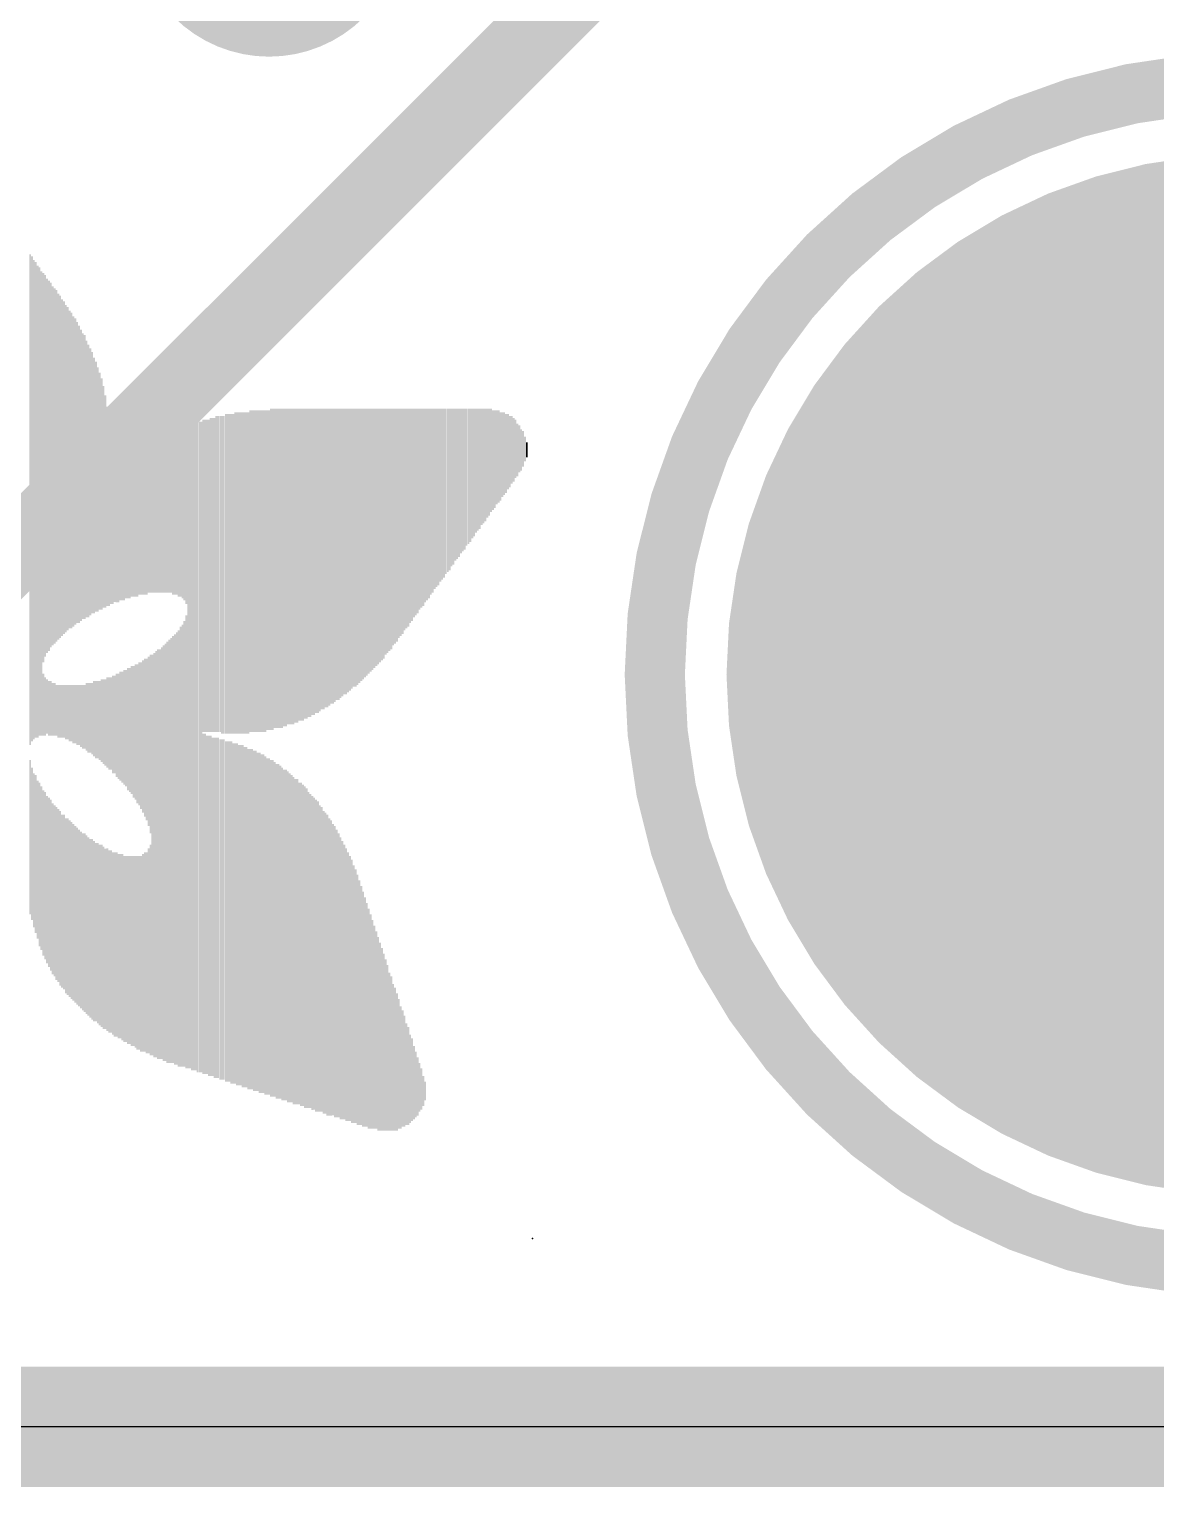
# Model space of a CAD drawing. Extents: x -22.4 to 30.9, y -9.3 to 32.7.
# Drawn here: x 15.573 to 19.376, y -1.6 to 3.323 of the extents above; entities that cross this region are included whole.
import ezdxf

# ---------------------------------------------------------------- set-up
doc = ezdxf.new("R2010")
doc.units = 0
for name, color, linetype in [('1', 12, 'CONTINUOUS'), ('16', 132, 'CONTINUOUS'), ('17', 110, 'CONTINUOUS'), ('18', 110, 'CONTINUOUS'), ('20', 53, 'CONTINUOUS'), ('21', 40, 'CONTINUOUS'), ('23', 40, 'CONTINUOUS'), ('47', 253, 'CONTINUOUS')]:
    doc.layers.add(name, color=color, linetype=linetype)

# ---------------------------------------------------------------- blocks, each defined once
blk = doc.blocks.new('ROUNDP')
at = {"const_width": 0.5}
blk.add_lwpolyline([(0, -0.25, 1), (0, 0.25, 1), (0, -0.25)], format="xyb", dxfattribs=at)
blk = doc.blocks.new('RECT')
blk.add_solid([(-0.5, -0.5), (0.5, -0.5), (-0.5, 0.5), (0.5, 0.5)])
blk = doc.blocks.new('ROUNDV')
at = {"const_width": 0.5}
blk.add_lwpolyline([(0, -0.25, 1), (0, 0.25, 1), (0, -0.25)], format="xyb", dxfattribs=at)

msp = doc.modelspace()

# ---------------------------------------------------------------- linework, layer by layer
at = {"layer": '1', "const_width": 0.254}
msp.add_lwpolyline([(18.796, 4.826), (15.367, 1.397)], dxfattribs=at)
at = {"layer": '16', "const_width": 0.4064}
msp.add_lwpolyline([(22.225, -1.397), (-5.715, -1.397)], dxfattribs=at)
at = {"layer": '20'}
msp.add_line((19.685, -1.397), (-3.175, -1.397), dxfattribs=at)
at = {"layer": '21', "const_width": 0.2032}
msp.add_lwpolyline([(19.685, -0.857, 1), (19.685, 3.143, 1), (19.685, -0.857)], format="xyb", dxfattribs=at)
at = {"layer": '23'}
msp.add_point((17.272, -0.762), dxfattribs=at)
at = {"layer": '47', "const_width": 0.13}
msp.add_lwpolyline([(17.3736, -1.397), (30.8298, -1.397)], dxfattribs=at)
at = {"layer": '47', "const_width": 0.065}
msp.add_lwpolyline([(17.3736, -1.3645, 1), (17.3736, -1.4295)], format="xyb", dxfattribs=at)

# ---------------------------------------------------------------- block references
at = {"layer": '17', "xscale": 3.516, "yscale": 3.516}
msp.add_blockref('ROUNDP', (19.685, 1.143), dxfattribs=at)
msp.add_blockref('ROUNDP', (19.685, 1.143), dxfattribs=at)
at = {"layer": '18', "xscale": 0.9064, "yscale": 0.9064}
msp.add_blockref('ROUNDV', (16.383, 3.683), dxfattribs=at)
msp.add_blockref('ROUNDV', (16.383, 3.683), dxfattribs=at)
at = {"layer": '21', "rotation": 90}
for p, xscale, yscale in [((15.5766, 1.7336), 1.6573, 0.0063), ((15.5829, 1.7368), 1.6383, 0.0064), ((15.5893, 1.7336), 1.6193, 0.0063), ((15.5956, 1.7336), 1.6065, 0.0064), ((15.602, 1.7272), 1.5938, 0.0063), ((15.6083, 1.7272), 1.5812, 0.0064), ((15.6147, 1.7208), 1.5685, 0.0063), ((15.621, 1.8415), 1.3144, 0.0064), ((15.6274, 1.8478), 1.2891, 0.0063), ((15.6337, 1.8478), 1.2637, 0.0064), ((15.6401, 1.8478), 1.2509, 0.0063), ((15.6464, 1.8511), 1.2319, 0.0064), ((15.6528, 1.8478), 1.2129, 0.0063), ((15.6591, 1.8478), 1.2001, 0.0064), ((15.6654, 1.8478), 1.1875, 0.0063), ((15.6718, 1.8447), 1.1684, 0.0064), ((15.6782, 1.8447), 1.1557, 0.0063), ((15.6845, 1.8415), 1.1366, 0.0064), ((15.6909, 1.8415), 1.124, 0.0063), ((15.6972, 1.8384), 1.1049, 0.0064), ((15.7035, 1.8383), 1.0922, 0.0063), ((15.7099, 1.8352), 1.0731, 0.0064), ((15.7163, 1.832), 1.0668, 0.0063), ((15.7226, 1.8288), 1.0478, 0.0064), ((15.729, 1.8288), 1.035, 0.0063), ((15.7353, 1.8256), 1.016, 0.0064), ((15.7416, 1.8193), 1.0033, 0.0063), ((15.748, 1.8161), 0.9842, 0.0064), ((15.7544, 1.8129), 0.9652, 0.0063), ((15.7607, 1.8098), 0.9589, 0.0064), ((15.7671, 1.8034), 0.9334, 0.0063), ((15.7734, 1.7971), 0.9207, 0.0064), ((15.7797, 1.9748), 0.5397, 0.0063), ((15.7861, 1.9748), 0.5143, 0.0064), ((15.7925, 1.9717), 0.4826, 0.0063), ((15.7988, 1.9748), 0.4509, 0.0064), ((15.8052, 1.9748), 0.4127, 0.0063), ((15.8115, 1.9748), 0.3747, 0.0064), ((15.8178, 1.9748), 0.3365, 0.0063), ((15.8242, 1.9717), 0.2921, 0.0064), ((15.8306, 1.9685), 0.235, 0.0063), ((15.8369, 1.9685), 0.1588, 0.0064), ((16.237, 1.4828), 1.0795, 0.0063), ((16.2433, 1.4828), 1.0795, 0.0064), ((16.2496, 1.4828), 1.0795, 0.0063), ((16.256, 1.4828), 1.0795, 0.0064), ((16.2624, 1.4828), 1.0795, 0.0063), ((16.2687, 1.4859), 1.0858, 0.0064), ((16.2751, 1.4859), 1.0858, 0.0063), ((16.2814, 1.4859), 1.0858, 0.0064), ((16.2877, 1.4859), 1.0858, 0.0063), ((16.2941, 1.4859), 1.0858, 0.0064), ((16.3005, 1.4859), 1.0858, 0.0063), ((16.3068, 1.4859), 1.0858, 0.0064), ((16.3132, 1.4859), 1.0858, 0.0063), ((16.3195, 1.4923), 1.0859, 0.0064), ((16.3258, 1.4923), 1.0859, 0.0063), ((16.3322, 1.4923), 1.0859, 0.0064), ((16.3386, 1.4923), 1.0859, 0.0063), ((16.3449, 1.4923), 1.0859, 0.0064), ((16.3513, 1.4923), 1.0859, 0.0063), ((16.3576, 1.4923), 1.0859, 0.0064), ((16.3639, 1.4923), 1.0859, 0.0063), ((16.3703, 1.4923), 1.0859, 0.0064), ((16.3767, 1.4955), 1.0795, 0.0063), ((16.383, 1.4955), 1.0795, 0.0064), ((16.3894, 1.4986), 1.0858, 0.0063), ((16.3957, 1.4986), 1.0858, 0.0064), ((16.402, 1.5018), 1.0795, 0.0063), ((16.4084, 1.5018), 1.0795, 0.0064), ((16.4148, 1.5018), 1.0795, 0.0063), ((16.4211, 1.5018), 1.0795, 0.0064), ((16.4275, 1.5018), 1.0795, 0.0063), ((16.4338, 1.505), 1.0731, 0.0064), ((16.4401, 1.505), 1.0731, 0.0063), ((16.4465, 1.5081), 1.0668, 0.0064), ((16.4529, 1.5081), 1.0668, 0.0063), ((16.4592, 1.5081), 1.0668, 0.0064), ((16.4656, 1.5081), 1.0668, 0.0063), ((16.4719, 1.5113), 1.0604, 0.0064), ((16.4782, 1.5113), 1.0604, 0.0063), ((16.4846, 1.5145), 1.0541, 0.0064), ((16.491, 1.5145), 1.0541, 0.0063), ((16.4973, 1.5145), 1.0541, 0.0064), ((16.5037, 1.5177), 1.0477, 0.0063), ((16.51, 1.5177), 1.0477, 0.0064), ((16.5163, 1.5208), 1.0414, 0.0063), ((16.5227, 1.5208), 1.0414, 0.0064), ((16.5291, 1.524), 1.035, 0.0063), ((16.5354, 1.524), 1.035, 0.0064), ((16.5418, 1.5272), 1.0287, 0.0063), ((16.5481, 1.5272), 1.0287, 0.0064), ((16.5544, 1.5304), 1.0223, 0.0063), ((16.5608, 1.5335), 1.016, 0.0064), ((16.5672, 1.5335), 1.016, 0.0063), ((16.5735, 1.5367), 1.0096, 0.0064), ((16.5799, 1.5367), 1.0096, 0.0063), ((16.5862, 1.5399), 1.0033, 0.0064), ((16.5925, 1.5431), 0.9969, 0.0063), ((16.5989, 1.5431), 0.9969, 0.0064), ((16.6053, 1.5462), 0.9906, 0.0063), ((16.6116, 1.5494), 0.9842, 0.0064), ((16.618, 1.5494), 0.9842, 0.0063), ((16.6243, 1.5526), 0.9779, 0.0064), ((16.6306, 1.5557), 0.9715, 0.0063), ((16.637, 1.5589), 0.9652, 0.0064), ((16.6434, 1.5589), 0.9652, 0.0063), ((16.6497, 1.5621), 0.9588, 0.0064), ((16.6561, 1.5653), 0.9525, 0.0063), ((16.6624, 1.5685), 0.9461, 0.0064), ((16.6687, 1.5716), 0.9398, 0.0063), ((16.6751, 1.5716), 0.9398, 0.0064), ((16.6815, 1.5748), 0.9334, 0.0063), ((16.6878, 1.578), 0.9271, 0.0064), ((16.6942, 1.5812), 0.9207, 0.0063), ((16.7005, 1.5843), 0.9144, 0.0064), ((16.7068, 1.5875), 0.908, 0.0063), ((16.7132, 1.5907), 0.9017, 0.0064), ((16.7196, 1.5938), 0.8953, 0.0063), ((16.7259, 1.597), 0.889, 0.0064), ((16.7323, 1.6002), 0.8826, 0.0063), ((16.7386, 1.6034), 0.8763, 0.0064), ((16.7449, 1.6066), 0.8699, 0.0063), ((16.7513, 1.6097), 0.8636, 0.0064), ((16.7577, 1.6129), 0.8572, 0.0063), ((16.764, 1.616), 0.8509, 0.0064), ((16.7704, 1.6193), 0.8445, 0.0063), ((16.7767, 1.6256), 0.8318, 0.0064), ((16.783, 1.6288), 0.8255, 0.0063), ((16.7894, 1.632), 0.8191, 0.0064), ((16.7958, 1.6351), 0.8128, 0.0063), ((16.8021, 1.6415), 0.8001, 0.0064), ((16.8085, 1.6447), 0.7937, 0.0063), ((16.8148, 1.6478), 0.7874, 0.0064), ((16.8211, 1.6542), 0.7747, 0.0063), ((16.8275, 1.6574), 0.7683, 0.0064), ((16.8339, 1.6605), 0.762, 0.0063), ((16.8402, 1.6669), 0.7493, 0.0064), ((16.8466, 1.6701), 0.7429, 0.0063), ((16.8529, 1.6732), 0.7366, 0.0064), ((16.8592, 1.6796), 0.7239, 0.0063), ((16.8656, 1.6828), 0.7175, 0.0064), ((16.872, 1.6891), 0.7048, 0.0063), ((16.8783, 1.6923), 0.6985, 0.0064), ((16.8847, 1.6955), 0.6921, 0.0063), ((16.891, 1.7018), 0.6794, 0.0064), ((16.8973, 1.705), 0.6731, 0.0063), ((16.9037, 1.7082), 0.6667, 0.0064), ((16.9101, 1.7145), 0.654, 0.0063), ((16.9164, 1.7177), 0.6477, 0.0064), ((16.9228, 1.7208), 0.6413, 0.0063), ((16.9291, 1.7272), 0.6286, 0.0064), ((16.9354, 1.7304), 0.6223, 0.0063), ((16.9418, 1.7367), 0.6096, 0.0064), ((16.9482, 1.7399), 0.6032, 0.0063), ((16.9545, 1.743), 0.5969, 0.0064), ((16.9609, 1.7494), 0.5842, 0.0063), ((16.9672, 1.7526), 0.5778, 0.0064), ((16.9735, 1.7558), 0.5715, 0.0063), ((16.9799, 1.7621), 0.5588, 0.0064), ((16.9863, 1.7653), 0.5524, 0.0063), ((16.9926, 1.7685), 0.5461, 0.0064), ((16.999, 1.7748), 0.5334, 0.0063), ((17.0053, 1.778), 0.527, 0.0064), ((17.0116, 1.7844), 0.5143, 0.0063), ((17.018, 1.7875), 0.508, 0.0064), ((17.0244, 1.7907), 0.5016, 0.0063), ((17.0307, 1.7971), 0.4889, 0.0064), ((17.0371, 1.8002), 0.4826, 0.0063), ((17.0434, 1.8034), 0.4762, 0.0064), ((17.0497, 1.8098), 0.4635, 0.0063), ((17.0561, 1.8129), 0.4572, 0.0064), ((17.0625, 1.8161), 0.4508, 0.0063), ((17.0688, 1.8225), 0.4381, 0.0064), ((17.0752, 1.8256), 0.4318, 0.0063), ((17.0815, 1.832), 0.4191, 0.0064), ((17.0878, 1.8352), 0.4127, 0.0063), ((17.0942, 1.8383), 0.4064, 0.0064), ((17.1006, 1.8447), 0.3937, 0.0063), ((17.1069, 1.8478), 0.3873, 0.0064), ((17.1133, 1.851), 0.381, 0.0063), ((17.1196, 1.8574), 0.3683, 0.0064), ((17.1259, 1.8606), 0.3619, 0.0063), ((17.1323, 1.8669), 0.3492, 0.0064), ((17.1387, 1.8669), 0.3366, 0.0063), ((17.145, 1.8701), 0.3302, 0.0064), ((17.1514, 1.8765), 0.3175, 0.0063), ((17.1577, 1.8796), 0.3112, 0.0064), ((17.164, 1.8796), 0.2984, 0.0063), ((17.1704, 1.886), 0.2857, 0.0064), ((17.1768, 1.8891), 0.2794, 0.0063), ((17.1831, 1.8892), 0.2667, 0.0064), ((17.1895, 1.8955), 0.254, 0.0063), ((16.0782, 1.6891), 0.5652, 0.0064), ((16.0846, 1.6891), 0.5652, 0.0063), ((16.0909, 1.6891), 0.5778, 0.0064), ((16.0973, 1.6859), 0.5842, 0.0063), ((16.1036, 1.6796), 0.5969, 0.0064), ((16.11, 0.8986), 2.1717, 0.0063), ((16.1163, 0.8986), 2.1717, 0.0064), ((16.1227, 0.8985), 2.1844, 0.0063), ((16.129, 0.8985), 2.1844, 0.0064), ((16.1354, 0.8985), 2.1844, 0.0063), ((16.1417, 0.8986), 2.1971, 0.0064), ((16.1481, 0.8986), 2.1971, 0.0063), ((16.1544, 0.8986), 2.1971, 0.0064), ((16.1608, 1.4764), 1.0541, 0.0063), ((16.1671, 1.4764), 1.0541, 0.0064), ((16.1735, 1.4764), 1.0541, 0.0063), ((16.1798, 1.4764), 1.0541, 0.0064), ((16.1862, 1.4796), 1.0605, 0.0063), ((16.1925, 1.4796), 1.0605, 0.0064), ((16.1989, 1.4796), 1.0605, 0.0063), ((16.2052, 1.4827), 1.0668, 0.0064), ((16.2115, 1.4827), 1.0668, 0.0063), ((16.2179, 1.4827), 1.0668, 0.0064), ((16.2243, 1.4796), 1.0731, 0.0063), ((16.2306, 1.4796), 1.0731, 0.0064), ((17.1958, 1.8955), 0.2413, 0.0064), ((17.2021, 1.9018), 0.2286, 0.0063), ((17.2085, 1.9019), 0.2159, 0.0064), ((17.2149, 1.905), 0.1968, 0.0063), ((17.2212, 1.9018), 0.1778, 0.0064), ((17.2276, 1.905), 0.1588, 0.0063), ((17.2339, 1.9019), 0.1397, 0.0064), ((15.983, 1.6701), 0.5017, 0.0063), ((15.9893, 1.6701), 0.5017, 0.0064), ((15.9957, 1.6732), 0.508, 0.0063), ((16.002, 1.6732), 0.508, 0.0064), ((16.0084, 1.6764), 0.5144, 0.0063), ((16.0147, 1.6796), 0.5207, 0.0064), ((16.0211, 1.6796), 0.5207, 0.0063), ((16.0274, 1.6828), 0.5271, 0.0064), ((16.0338, 1.6828), 0.5271, 0.0063), ((16.0401, 1.6859), 0.5334, 0.0064), ((16.0465, 1.6859), 0.5334, 0.0063), ((16.0528, 1.6891), 0.5398, 0.0064), ((16.0592, 1.686), 0.5461, 0.0063), ((16.0655, 1.6891), 0.5524, 0.0064), ((16.0719, 1.6891), 0.5524, 0.0063), ((17.2402, 1.905), 0.1206, 0.0063), ((17.2466, 1.905), 0.0826, 0.0064), ((17.253, 1.9018), 0.0508, 0.0063), ((15.9258, 1.6415), 0.4699, 0.0064), ((15.9322, 1.6415), 0.4699, 0.0063), ((15.9385, 1.6447), 0.4763, 0.0064), ((15.9449, 1.651), 0.4762, 0.0063), ((15.9512, 1.6542), 0.4826, 0.0064), ((15.9576, 1.6574), 0.4889, 0.0063), ((15.9639, 1.6574), 0.4889, 0.0064), ((15.9703, 1.6605), 0.4953, 0.0063), ((15.9766, 1.6669), 0.4953, 0.0064), ((15.8814, 1.6129), 0.4382, 0.0063), ((15.8877, 1.616), 0.4445, 0.0064), ((15.8941, 1.6193), 0.4509, 0.0063), ((15.9004, 1.6256), 0.4508, 0.0064), ((15.9068, 1.6288), 0.4572, 0.0063), ((15.9131, 1.632), 0.4635, 0.0064), ((15.9195, 1.6383), 0.4636, 0.0063), ((15.8433, 1.578), 0.4064, 0.0063), ((15.8496, 1.5843), 0.4064, 0.0064), ((15.8559, 1.5907), 0.4191, 0.0063), ((15.8623, 1.5971), 0.4191, 0.0064), ((15.8687, 1.6002), 0.4254, 0.0063), ((15.875, 1.6034), 0.4318, 0.0064), ((15.8052, 1.5399), 0.3683, 0.0063), ((15.8115, 1.5494), 0.3746, 0.0064), ((15.8178, 1.5526), 0.381, 0.0063), ((15.8242, 1.5621), 0.3874, 0.0064), ((15.8306, 1.5653), 0.3937, 0.0063), ((15.8369, 1.5716), 0.3937, 0.0064), ((15.7797, 1.5145), 0.3429, 0.0063), ((15.7861, 1.5209), 0.3429, 0.0064), ((15.7925, 1.5272), 0.3556, 0.0063), ((15.7988, 1.5367), 0.362, 0.0064), ((16.1036, 0.5778), 1.5303, 0.0064), ((16.0719, 0.5556), 1.4605, 0.0063), ((16.0782, 0.5556), 1.4732, 0.0064), ((16.0846, 0.562), 1.4859, 0.0063), ((16.0909, 0.5652), 1.4923, 0.0064), ((16.0973, 0.5715), 1.505, 0.0063), ((16.0211, 0.5398), 1.3907, 0.0063), ((16.0274, 0.5398), 1.4033, 0.0064), ((16.0338, 0.543), 1.4097, 0.0063), ((16.0401, 0.5429), 1.4224, 0.0064), ((16.0465, 0.5461), 1.4288, 0.0063), ((16.0528, 0.5493), 1.4351, 0.0064), ((16.0592, 0.5524), 1.4415, 0.0063), ((16.0655, 0.5524), 1.4541, 0.0064), ((15.9449, 0.943), 0.4826, 0.0063), ((15.9512, 0.9367), 0.4953, 0.0064), ((15.9576, 0.9335), 0.5143, 0.0063), ((15.9639, 0.9303), 0.5334, 0.0064), ((15.9703, 0.924), 0.5461, 0.0063), ((15.9766, 0.9176), 0.5715, 0.0064), ((15.983, 0.9081), 0.6033, 0.0063), ((15.9893, 0.5334), 1.3526, 0.0064), ((15.9957, 0.5334), 1.3652, 0.0063), ((16.002, 0.5366), 1.3716, 0.0064), ((16.0084, 0.5365), 1.3843, 0.0063), ((16.0147, 0.5365), 1.3843, 0.0064), ((15.621, 1.0414), 0.2096, 0.0064), ((15.6274, 1.0351), 0.1969, 0.0063), ((15.8369, 0.9811), 0.3048, 0.0064), ((15.8433, 0.9779), 0.3112, 0.0063), ((15.8496, 0.9779), 0.3112, 0.0064), ((15.8559, 0.9747), 0.3302, 0.0063), ((15.8623, 0.9747), 0.3302, 0.0064), ((15.8687, 0.9716), 0.3493, 0.0063), ((15.875, 0.9684), 0.3556, 0.0064), ((15.8814, 0.9684), 0.3683, 0.0063), ((15.8877, 0.9652), 0.3746, 0.0064), ((15.8941, 0.9652), 0.3874, 0.0063), ((15.9004, 0.9621), 0.3937, 0.0064), ((15.9068, 0.9589), 0.4127, 0.0063), ((15.9131, 0.9556), 0.4191, 0.0064), ((15.9195, 0.9557), 0.4318, 0.0063), ((15.9258, 0.9494), 0.4445, 0.0064), ((15.9322, 0.9493), 0.4572, 0.0063), ((15.9385, 0.943), 0.4699, 0.0064), ((15.6337, 1.0351), 0.1841, 0.0064), ((15.6401, 1.0287), 0.1842, 0.0063), ((15.6464, 1.0287), 0.1842, 0.0064), ((15.6528, 1.0255), 0.1778, 0.0063), ((15.6591, 1.0255), 0.1778, 0.0064), ((15.6654, 1.0224), 0.1715, 0.0063), ((15.6718, 1.0192), 0.1778, 0.0064), ((15.6782, 1.0192), 0.1778, 0.0063), ((15.6845, 1.0192), 0.1778, 0.0064), ((15.6909, 1.0192), 0.1778, 0.0063), ((15.6972, 1.016), 0.1842, 0.0064), ((15.7035, 1.016), 0.1842, 0.0063), ((15.7099, 1.0129), 0.1905, 0.0064), ((15.7163, 1.0129), 0.1905, 0.0063), ((15.7226, 1.0097), 0.1969, 0.0064), ((15.729, 1.0097), 0.1969, 0.0063), ((15.7353, 1.0065), 0.2032, 0.0064), ((15.7416, 1.0065), 0.2032, 0.0063), ((15.748, 1.0033), 0.2096, 0.0064), ((15.7544, 1.0002), 0.2159, 0.0063), ((15.7607, 1.0002), 0.2159, 0.0064), ((15.7671, 1.0001), 0.2286, 0.0063), ((15.7734, 0.997), 0.2349, 0.0064), ((15.7797, 0.997), 0.2349, 0.0063), ((15.7861, 0.9938), 0.2413, 0.0064), ((15.7925, 0.9938), 0.254, 0.0063), ((15.7988, 0.9906), 0.2604, 0.0064), ((15.8052, 0.9906), 0.2604, 0.0063), ((15.8115, 0.9875), 0.2667, 0.0064), ((15.8178, 0.9874), 0.2794, 0.0063), ((15.8242, 0.9843), 0.2857, 0.0064), ((15.8306, 0.9811), 0.2921, 0.0063), ((16.1608, 0.3683), 1.1494, 0.0063), ((16.1671, 0.3683), 1.1494, 0.0064), ((16.1735, 0.3651), 1.143, 0.0063), ((16.1798, 0.3619), 1.1493, 0.0064), ((16.1862, 0.3619), 1.1493, 0.0063), ((16.1925, 0.3588), 1.143, 0.0064), ((16.1989, 0.3556), 1.1494, 0.0063), ((16.2052, 0.3556), 1.1494, 0.0064), ((16.2115, 0.3556), 1.1494, 0.0063), ((16.2179, 0.3493), 1.1493, 0.0064), ((16.2243, 0.3493), 1.1493, 0.0063), ((16.2306, 0.3493), 1.1493, 0.0064), ((16.237, 0.3429), 1.1494, 0.0063), ((16.2433, 0.3429), 1.1494, 0.0064), ((16.2496, 0.3429), 1.1494, 0.0063), ((16.256, 0.3397), 1.1557, 0.0064), ((16.2624, 0.3366), 1.1493, 0.0063), ((16.2687, 0.3366), 1.1493, 0.0064), ((16.2751, 0.3334), 1.1557, 0.0063), ((16.2814, 0.3302), 1.1494, 0.0064), ((16.2877, 0.3302), 1.1494, 0.0063), ((16.2941, 0.3271), 1.1557, 0.0064), ((16.3005, 0.3239), 1.1493, 0.0063), ((16.3068, 0.3239), 1.1493, 0.0064), ((16.3132, 0.3175), 1.1494, 0.0063), ((16.3195, 0.3175), 1.1494, 0.0064), ((16.3258, 0.3175), 1.1494, 0.0063), ((15.5766, 0.5938), 0.5207, 0.0063), ((16.3322, 0.3112), 1.1493, 0.0064), ((16.3386, 0.3112), 1.1493, 0.0063), ((16.3449, 0.308), 1.143, 0.0064), ((16.3513, 0.3048), 1.1494, 0.0063), ((16.3576, 0.3016), 1.143, 0.0064), ((16.3639, 0.3016), 1.143, 0.0063), ((16.3703, 0.2953), 1.143, 0.0064), ((16.3767, 0.2921), 1.1366, 0.0063), ((16.383, 0.2921), 1.1366, 0.0064), ((16.3894, 0.2858), 1.1367, 0.0063), ((16.3957, 0.2858), 1.1367, 0.0064), ((16.402, 0.2826), 1.1303, 0.0063), ((16.4084, 0.2762), 1.1303, 0.0064), ((16.4148, 0.2762), 1.1303, 0.0063), ((15.5829, 0.5715), 0.5144, 0.0064), ((15.5893, 0.5493), 0.5207, 0.0063), ((15.5956, 0.5366), 0.5334, 0.0064), ((16.4211, 0.2731), 1.1239, 0.0064), ((16.4275, 0.2667), 1.124, 0.0063), ((16.4338, 0.2635), 1.1176, 0.0064), ((16.4401, 0.2635), 1.1176, 0.0063), ((16.4465, 0.2572), 1.1176, 0.0064), ((16.4529, 0.254), 1.1112, 0.0063), ((16.4592, 0.2509), 1.1049, 0.0064), ((16.4656, 0.2445), 1.1049, 0.0063), ((16.4719, 0.2413), 1.0986, 0.0064), ((16.4782, 0.2413), 1.0986, 0.0063), ((15.602, 0.5175), 0.5334, 0.0063), ((15.6083, 0.5017), 0.5525, 0.0064), ((15.6147, 0.4889), 0.5525, 0.0063), ((15.621, 0.4731), 0.5588, 0.0064), ((15.6274, 0.4636), 0.5651, 0.0063), ((16.4846, 0.235), 1.0859, 0.0064), ((16.491, 0.2318), 1.0922, 0.0063), ((16.4973, 0.2286), 1.0858, 0.0064), ((16.5037, 0.2223), 1.0859, 0.0063), ((16.51, 0.2191), 1.0795, 0.0064), ((16.5163, 0.2127), 1.0668, 0.0063), ((16.5227, 0.2096), 1.0605, 0.0064), ((15.6337, 0.4509), 0.5651, 0.0064), ((15.6401, 0.4414), 0.5715, 0.0063), ((15.6464, 0.4318), 0.5778, 0.0064), ((15.6528, 0.4191), 0.5778, 0.0063), ((15.6591, 0.4128), 0.5779, 0.0064), ((15.6654, 0.4032), 0.5842, 0.0063), ((16.5291, 0.2032), 1.0604, 0.0063), ((16.5354, 0.2001), 1.0541, 0.0064), ((16.5418, 0.1937), 1.0541, 0.0063), ((16.5481, 0.1905), 1.0478, 0.0064), ((16.5544, 0.1842), 1.0351, 0.0063), ((16.5608, 0.1809), 1.0287, 0.0064), ((15.6718, 0.3969), 0.5842, 0.0064), ((15.6782, 0.3874), 0.5905, 0.0063), ((15.6845, 0.3778), 0.5842, 0.0064), ((15.6909, 0.3747), 0.5905, 0.0063), ((15.6972, 0.3619), 0.5905, 0.0064), ((15.7035, 0.3588), 0.5969, 0.0063), ((15.7099, 0.3525), 0.5969, 0.0064), ((15.7163, 0.3461), 0.5969, 0.0063), ((16.5672, 0.1715), 1.0223, 0.0063), ((16.5735, 0.1683), 1.016, 0.0064), ((16.5799, 0.1619), 1.016, 0.0063), ((16.5862, 0.1555), 1.0033, 0.0064), ((16.5925, 0.1524), 0.997, 0.0063), ((15.7226, 0.3397), 0.5969, 0.0064), ((15.729, 0.3334), 0.5969, 0.0063), ((15.7353, 0.3271), 0.5969, 0.0064), ((15.7416, 0.3206), 0.5969, 0.0063), ((15.748, 0.3144), 0.5969, 0.0064), ((15.7544, 0.308), 0.5969, 0.0063), ((15.7607, 0.3048), 0.6032, 0.0064), ((15.7671, 0.2984), 0.6033, 0.0063), ((15.7734, 0.2921), 0.6032, 0.0064), ((16.5989, 0.1461), 0.9843, 0.0064), ((16.6053, 0.1397), 0.9842, 0.0063), ((16.6116, 0.1333), 0.9715, 0.0064), ((16.618, 0.127), 0.9588, 0.0063), ((16.6243, 0.1174), 0.9525, 0.0064), ((15.7797, 0.2858), 0.6033, 0.0063), ((15.7861, 0.2826), 0.6096, 0.0064), ((15.7925, 0.2762), 0.6096, 0.0063), ((15.7988, 0.2731), 0.6033, 0.0064), ((15.8052, 0.2699), 0.6096, 0.0063), ((15.8115, 0.2635), 0.6096, 0.0064), ((15.8178, 0.2604), 0.6159, 0.0063), ((15.8242, 0.254), 0.616, 0.0064), ((15.8306, 0.2508), 0.6096, 0.0063), ((15.8369, 0.2477), 0.6159, 0.0064), ((15.8433, 0.2413), 0.616, 0.0063), ((15.8496, 0.2413), 0.616, 0.0064), ((15.8559, 0.235), 0.6159, 0.0063), ((15.8623, 0.2318), 0.6223, 0.0064), ((15.8687, 0.2318), 0.6223, 0.0063), ((15.9639, 0.2064), 0.6731, 0.0064), ((15.9703, 0.2032), 0.6794, 0.0063), ((15.9766, 0.2096), 0.6921, 0.0064), ((15.983, 0.2127), 0.7112, 0.0063), ((16.6306, 0.1111), 0.9398, 0.0063), ((16.637, 0.1048), 0.9271, 0.0064), ((16.6434, 0.0953), 0.9207, 0.0063), ((16.6497, 0.0889), 0.908, 0.0064), ((15.875, 0.2255), 0.6223, 0.0064), ((15.8814, 0.2255), 0.6223, 0.0063), ((15.8877, 0.2223), 0.6287, 0.0064), ((15.8941, 0.2159), 0.6286, 0.0063), ((15.9004, 0.2159), 0.6286, 0.0064), ((15.9068, 0.2127), 0.635, 0.0063), ((15.9131, 0.2127), 0.635, 0.0064), ((15.9195, 0.2096), 0.6413, 0.0063), ((15.9258, 0.2096), 0.6413, 0.0064), ((15.9322, 0.2064), 0.6477, 0.0063), ((15.9385, 0.2032), 0.654, 0.0064), ((15.9449, 0.2032), 0.654, 0.0063), ((15.9512, 0.2), 0.6604, 0.0064), ((15.9576, 0.2032), 0.6668, 0.0063), ((16.6561, 0.0825), 0.8953, 0.0063), ((16.6624, 0.073), 0.889, 0.0064), ((16.6687, 0.0635), 0.87, 0.0063), ((16.6751, 0.0571), 0.8573, 0.0064), ((16.6815, 0.0445), 0.8445, 0.0063), ((16.6878, 0.035), 0.8255, 0.0064), ((16.6942, 0.0254), 0.8064, 0.0063), ((16.7005, 0.0127), 0.7938, 0.0064), ((16.7068, 0.0032), 0.7747, 0.0063), ((16.7132, -0.0064), 0.7557, 0.0064), ((16.7196, -0.0191), 0.7429, 0.0063), ((16.7259, -0.0286), 0.7239, 0.0064), ((16.7323, -0.0381), 0.7048, 0.0063), ((16.7386, -0.0476), 0.6858, 0.0064), ((16.7449, -0.0571), 0.6667, 0.0063), ((16.7513, -0.0699), 0.6541, 0.0064), ((16.7577, -0.0794), 0.635, 0.0063), ((16.764, -0.0889), 0.616, 0.0064), ((16.7704, -0.0985), 0.5969, 0.0063), ((16.7767, -0.108), 0.5779, 0.0064), ((16.783, -0.1175), 0.5588, 0.0063), ((16.7894, -0.1302), 0.5334, 0.0064), ((16.7958, -0.1366), 0.5207, 0.0063), ((16.8021, -0.1492), 0.4953, 0.0064), ((16.8085, -0.1556), 0.4826, 0.0063), ((16.8148, -0.1651), 0.4636, 0.0064), ((16.8211, -0.1715), 0.4381, 0.0063), ((16.8275, -0.1842), 0.4127, 0.0064), ((16.8339, -0.1874), 0.3937, 0.0063), ((16.8402, -0.1968), 0.3747, 0.0064), ((16.8466, -0.2064), 0.3429, 0.0063), ((16.8529, -0.2127), 0.3302, 0.0064), ((16.8592, -0.2223), 0.2985, 0.0063), ((16.8656, -0.2254), 0.2794, 0.0064), ((16.872, -0.235), 0.2477, 0.0063), ((16.8783, -0.2413), 0.2222, 0.0064), ((16.8847, -0.2477), 0.1969, 0.0063), ((16.891, -0.2509), 0.1651, 0.0064), ((16.8973, -0.2571), 0.1397, 0.0063), ((16.9037, -0.2635), 0.1016, 0.0064), ((16.9101, -0.2636), 0.0635, 0.0063)]:
    msp.add_blockref('RECT', p, dxfattribs=dict(at, xscale=xscale, yscale=yscale))

doc.saveas('drawing.dxf')
